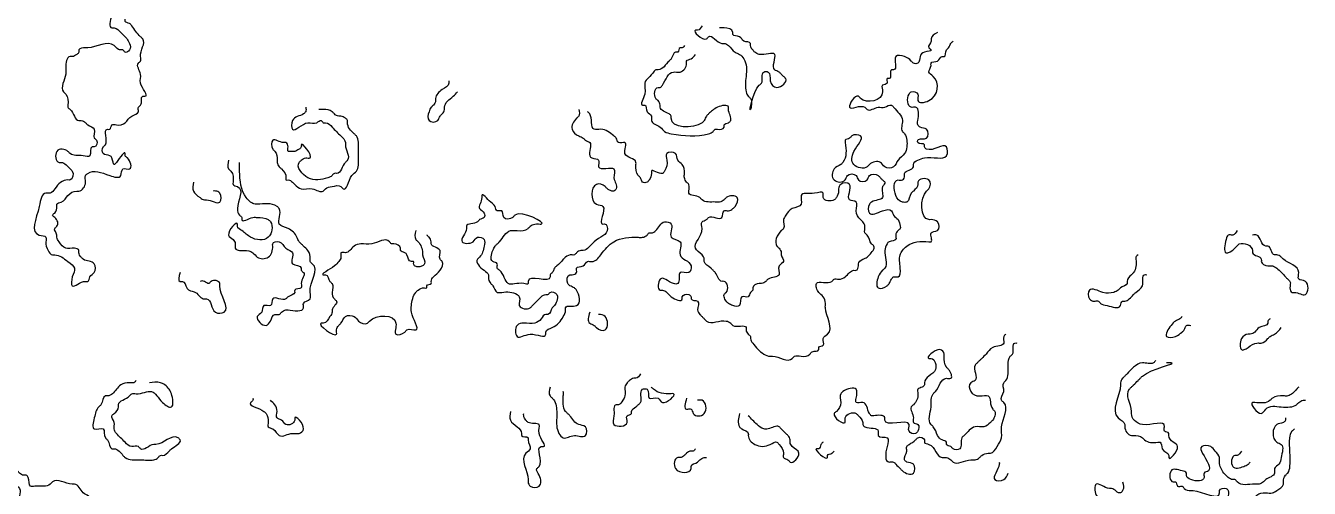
# Model space of a CAD drawing. Header units: metres. Extents: x 0 to 100, y 0 to 141.
# Drawn here: x 85.45 to 100.02, y 62.48 to 67.73 of the extents above; entities that cross this region are included whole.
import ezdxf

# ---------------------------------------------------------------- set-up
doc = ezdxf.new("R2010")
doc.units = ezdxf.units.M

msp = doc.modelspace()

# ---------------------------------------------------------------- linework, layer by layer
for points in [[(86.425, 67.85), (86.425, 67.7), (86.45, 67.7), (86.525, 67.65), (86.55, 67.625), (86.625, 67.525), (86.625, 67.45), (86.575, 67.425), (86.55, 67.45), (86.525, 67.45), (86.475, 67.475), (86.45, 67.5), (86.15, 67.475), (86.125, 67.475), (86.05, 67.45), (86.05, 67.425), (86.025, 67.4), (85.975, 67.375), (85.95, 67.375), (85.9, 67.25), (85.9, 67.175), (85.875, 66.975), (85.9, 66.95), (85.925, 66.825), (85.925, 66.8), (85.95, 66.775), (86.05, 66.65), (86.075, 66.65), (86.125, 66.625), (86.15, 66.6), (86.225, 66.55), (86.225, 66.45), (86.25, 66.425), (86.225, 66.35), (86.2, 66.35), (86.175, 66.25), (86.1, 66.25), (85.95, 66.275), (85.925, 66.3), (85.8, 66.3), (85.825, 66.175), (85.85, 66.175), (85.95, 66.1), (85.975, 66.075), (85.95, 65.975), (85.925, 65.975), (85.775, 65.875), (85.725, 65.825), (85.675, 65.825), (85.6, 65.675), (85.6, 65.35), (85.675, 65.325), (85.675, 65.275), (85.7, 65.175), (85.75, 65.125), (85.775, 65.125), (85.925, 65.05), (86, 64.975), (85.975, 64.875), (85.975, 64.775), (86.125, 64.825), (86.15, 64.825), (86.175, 64.875), (86.225, 64.925), (86.225, 65.025), (86.1, 65.075), (86.075, 65.1), (86.05, 65.15), (86.05, 65.175), (86, 65.2), (85.9, 65.2), (85.825, 65.275), (85.8, 65.325), (85.8, 65.35), (85.775, 65.425), (85.8, 65.45), (85.775, 65.55), (85.75, 65.575), (85.775, 65.6), (85.8, 65.675), (85.8, 65.7), (85.85, 65.725), (85.925, 65.8), (86.025, 65.85), (86.05, 65.85), (86.125, 65.95), (86.125, 66.025), (86.15, 66.05), (86.4, 66.025), (86.525, 66.025), (86.55, 66.1), (86.625, 66.1), (86.6, 66.225), (86.575, 66.25), (86.575, 66.275), (86.475, 66.175), (86.45, 66.15), (86.425, 66.225), (86.4, 66.25), (86.325, 66.275), (86.325, 66.35), (86.35, 66.375), (86.375, 66.55), (86.4, 66.55), (86.425, 66.6), (86.475, 66.6), (86.575, 66.625), (86.65, 66.7), (86.725, 66.75), (86.725, 66.8), (86.75, 66.825), (86.775, 66.925), (86.8, 66.925), (86.75, 67.075), (86.75, 67.175), (86.725, 67.3), (86.75, 67.325), (86.75, 67.375), (86.775, 67.575), (86.75, 67.6), (86.65, 67.725), (86.625, 67.75), (86.575, 67.775), (86.575, 67.8)], [(93.125, 67.725), (93.075, 67.675), (93.05, 67.675), (93.175, 67.575), (93.2, 67.6), (93.35, 67.525), (93.375, 67.525), (93.425, 67.5), (93.5, 67.425), (93.55, 67.4), (93.6, 67.35), (93.625, 67.15), (93.625, 66.975), (93.65, 66.925), (93.675, 66.9), (93.675, 66.775), (93.775, 67.05), (93.8, 67.075), (93.825, 67.2), (93.875, 67.2), (93.9, 67.1), (93.975, 67.025), (94.075, 67.125), (94.05, 67.15), (94.025, 67.175), (94, 67.2), (93.95, 67.225), (93.95, 67.4), (93.775, 67.4), (93.725, 67.425), (93.7, 67.45), (93.675, 67.5), (93.675, 67.525), (93.6, 67.55), (93.55, 67.6), (93.475, 67.625), (93.475, 67.65), (93.375, 67.7), (93.325, 67.7)], [(95.8, 67.65), (95.725, 67.575), (95.725, 67.55), (95.7, 67.475), (95.725, 67.45), (95.65, 67.425), (95.6, 67.375), (95.575, 67.3), (95.525, 67.3), (95.5, 67.325), (95.425, 67.375), (95.325, 67.375), (95.3, 67.225), (95.275, 67.225), (95.25, 67.125), (95.225, 67.125), (95.225, 67.075), (95.175, 67.05), (95.175, 66.975), (94.925, 66.9), (94.9, 66.925), (94.8, 66.8), (94.975, 66.8), (95, 66.775), (95.125, 66.8), (95.2, 66.8), (95.275, 66.825), (95.3, 66.8), (95.4, 66.65), (95.4, 66.525), (95.425, 66.5), (95.45, 66.425), (95.45, 66.35), (95.425, 66.275), (95.35, 66.2), (95.3, 66.125), (95.2, 66.125), (95.15, 66.175), (95.025, 66.15), (95, 66.125), (94.85, 66.15), (94.85, 66.3), (94.925, 66.475), (94.825, 66.475), (94.8, 66.45), (94.75, 66.425), (94.75, 66.4), (94.725, 66.175), (94.7, 66.15), (94.625, 66.1), (94.625, 65.975), (94.75, 65.975), (94.775, 66.025), (94.875, 66.025), (94.9, 65.975), (95, 65.975), (95.025, 66.025), (95.125, 66.025), (95.15, 66), (95.175, 65.975), (95.2, 65.95), (95.175, 65.9), (95.175, 65.775), (95.05, 65.725), (95.025, 65.7), (95.025, 65.6), (95.175, 65.625), (95.275, 65.625), (95.3, 65.575), (95.35, 65.525), (95.375, 65.45), (95.375, 65.425), (95.35, 65.4), (95.325, 65.35), (95.325, 65.3), (95.25, 65.275), (95.225, 65.25), (95.2, 65.175), (95.2, 64.975), (95.175, 64.95), (95.125, 64.875), (95.125, 64.75), (95.225, 64.775), (95.25, 64.8), (95.275, 64.85), (95.3, 64.875), (95.35, 64.875), (95.375, 64.975), (95.375, 65.125), (95.4, 65.175), (95.45, 65.225), (95.7, 65.275), (95.725, 65.275), (95.725, 65.375), (95.8, 65.4), (95.8, 65.5), (95.725, 65.525), (95.7, 65.525), (95.675, 65.85), (95.7, 65.875), (95.7, 65.975), (95.575, 65.95), (95.575, 65.925), (95.525, 65.85), (95.5, 65.825), (95.45, 65.725), (95.4, 65.725), (95.325, 65.8), (95.35, 65.975), (95.4, 65.975), (95.425, 66.025), (95.425, 66.05), (95.525, 66.125), (95.525, 66.15), (95.575, 66.2), (95.65, 66.225), (95.8, 66.225), (95.9, 66.25), (95.9, 66.35), (95.675, 66.325), (95.65, 66.35), (95.65, 66.375), (95.575, 66.4), (95.575, 66.425), (95.675, 66.45), (95.675, 66.55), (95.6, 66.575), (95.575, 66.6), (95.575, 66.65), (95.55, 66.8), (95.5, 66.8), (95.475, 66.95), (95.5, 66.975), (95.575, 66.95), (95.575, 66.875), (95.7, 66.875), (95.75, 67.15), (95.7, 67.2), (95.725, 67.275), (95.725, 67.3), (95.8, 67.325), (95.85, 67.375), (95.875, 67.375), (95.9, 67.45), (95.925, 67.475), (95.95, 67.525), (95.975, 67.55)], [(92.925, 67.5), (92.9, 67.475), (92.875, 67.475), (92.85, 67.425), (92.825, 67.425), (92.775, 67.35), (92.75, 67.325), (92.625, 67.225), (92.6, 67.225), (92.575, 67.2), (92.475, 67.075), (92.475, 66.95), (92.45, 66.825), (92.475, 66.825), (92.5, 66.75), (92.55, 66.7), (92.55, 66.65), (92.65, 66.575), (92.7, 66.525), (92.775, 66.5), (93.2, 66.5), (93.25, 66.525), (93.275, 66.55), (93.3, 66.55), (93.375, 66.575), (93.375, 66.6), (93.425, 66.625), (93.45, 66.65), (93.425, 66.775), (93.425, 66.8), (93.3, 66.8), (93.2, 66.725), (93.175, 66.7), (93.15, 66.65), (93.125, 66.625), (92.775, 66.675), (92.775, 66.7), (92.75, 66.725), (92.65, 66.8), (92.65, 66.825), (92.625, 66.875), (92.6, 66.9), (92.625, 67.025), (92.65, 67.025), (92.675, 67.05), (92.8, 67.2), (92.875, 67.2), (92.95, 67.3), (92.95, 67.325), (93, 67.35), (93.05, 67.4)], [(90.25, 67.1), (90.25, 67.075), (90.175, 67), (90.1, 66.9), (90.1, 66.875), (90.075, 66.825), (90.05, 66.8), (90.025, 66.75), (90.025, 66.65), (90.125, 66.65), (90.15, 66.7), (90.175, 66.725), (90.2, 66.775), (90.2, 66.8), (90.3, 66.925), (90.35, 66.975)], [(88.625, 66.8), (88.625, 66.75), (88.6, 66.725), (88.475, 66.65), (88.475, 66.55), (88.65, 66.625), (88.75, 66.625), (88.8, 66.65), (88.825, 66.625), (88.85, 66.625), (88.925, 66.575), (89.025, 66.475), (89.075, 66.4), (89.075, 66.375), (89.1, 66.2), (89.075, 66.175), (88.975, 66.05), (88.95, 66.05), (88.925, 66.025), (88.875, 66), (88.65, 66), (88.55, 66.175), (88.575, 66.2), (88.625, 66.225), (88.675, 66.225), (88.575, 66.375), (88.575, 66.35), (88.55, 66.325), (88.5, 66.3), (88.475, 66.3), (88.425, 66.3), (88.425, 66.35), (88.4, 66.4), (88.375, 66.4), (88.25, 66.425), (88.25, 66.325), (88.275, 66.3), (88.3, 66.2), (88.3, 66.175), (88.325, 66.125), (88.35, 66.1), (88.4, 66), (88.4, 65.975), (88.425, 65.975), (88.475, 65.95), (88.5, 65.925), (88.575, 65.875), (88.7, 65.875), (88.825, 65.85), (88.85, 65.875), (88.925, 65.9), (89.025, 65.9), (89.05, 65.875), (89.15, 66.025), (89.2, 66.075), (89.225, 66.225), (89.225, 66.325), (89.2, 66.475), (89.175, 66.5), (89.1, 66.625), (89.1, 66.65), (89.075, 66.675), (89.025, 66.7), (89, 66.7), (88.95, 66.725), (88.925, 66.75), (88.825, 66.775), (88.775, 66.775)], [(91.725, 66.775), (91.725, 66.7), (91.7, 66.675), (91.65, 66.55), (91.725, 66.475), (91.775, 66.45), (91.8, 66.425), (91.85, 66.4), (91.85, 66.25), (91.875, 66.225), (91.95, 66.2), (91.95, 66.125), (92.125, 66.1), (92.125, 66), (92.15, 65.875), (92.125, 65.85), (92.1, 65.85), (92.05, 65.875), (92.025, 65.9), (91.925, 65.925), (91.925, 65.7), (92, 65.675), (92, 65.475), (92.025, 65.475), (92.05, 65.425), (91.9, 65.275), (91.775, 65.175), (91.75, 65.175), (91.7, 65.15), (91.675, 65.125), (91.65, 65.125), (91.575, 65.1), (91.55, 65.075), (91.475, 65), (91.45, 64.975), (91.425, 64.925), (91.4, 64.9), (91.4, 64.875), (91.15, 64.825), (91.15, 64.8), (91.1, 64.8), (90.925, 64.8), (90.825, 64.95), (90.8, 64.975), (90.8, 65.025), (90.75, 65.05), (90.75, 65.175), (90.775, 65.225), (90.8, 65.25), (90.825, 65.275), (90.95, 65.4), (91.025, 65.4), (91.15, 65.425), (91.175, 65.45), (91.225, 65.475), (91.3, 65.475), (91, 65.575), (90.975, 65.55), (90.875, 65.55), (90.85, 65.625), (90.8, 65.625), (90.775, 65.675), (90.725, 65.725), (90.625, 65.8), (90.625, 65.775), (90.6, 65.65), (90.65, 65.6), (90.65, 65.55), (90.6, 65.525), (90.575, 65.5), (90.45, 65.45), (90.45, 65.425), (90.4, 65.275), (90.525, 65.275), (90.575, 65.325), (90.65, 65.3), (90.65, 65.225), (90.6, 65.1), (90.575, 65.075), (90.65, 64.95), (90.7, 64.9), (90.7, 64.875), (90.725, 64.8), (90.75, 64.775), (90.8, 64.7), (90.85, 64.7), (91.025, 64.675), (91.05, 64.65), (91.05, 64.55), (91.175, 64.525), (91.2, 64.55), (91.25, 64.6), (91.3, 64.65), (91.35, 64.675), (91.375, 64.675), (91.4, 64.7), (91.475, 64.675), (91.475, 64.6), (91.45, 64.55), (91.425, 64.525), (91.375, 64.45), (91.35, 64.45), (91.3, 64.4), (91.225, 64.35), (91.1, 64.35), (91.025, 64.325), (91.025, 64.2), (91.175, 64.225), (91.35, 64.225), (91.35, 64.25), (91.425, 64.3), (91.55, 64.425), (91.575, 64.5), (91.575, 64.525), (91.7, 64.55), (91.7, 64.725), (91.675, 64.75), (91.625, 64.775), (91.6, 64.8), (91.625, 64.9), (91.65, 64.9), (91.7, 64.925), (91.7, 64.975), (91.775, 65), (91.825, 65.05), (91.875, 65.05), (91.975, 65.125), (92.125, 65.275), (92.4, 65.325), (92.45, 65.325), (92.5, 65.35), (92.525, 65.375), (92.55, 65.375), (92.6, 65.4), (92.7, 65.5), (92.775, 65.475), (92.775, 65.325), (92.875, 65.275), (92.875, 65.125), (93, 65), (92.975, 64.925), (92.875, 64.925), (92.85, 64.8), (92.8, 64.8), (92.65, 64.85), (92.65, 64.725), (92.675, 64.725), (92.725, 64.7), (92.775, 64.65), (92.9, 64.625), (92.9, 64.65), (92.975, 64.675), (93, 64.65), (93, 64.625), (93.075, 64.6), (93.075, 64.5), (93.1, 64.45), (93.125, 64.425), (93.15, 64.4), (93.175, 64.375), (93.4, 64.375), (93.45, 64.35), (93.475, 64.325), (93.625, 64.3), (93.625, 64.275), (93.65, 64.225), (93.675, 64.2), (93.675, 64.175), (93.7, 64.125), (93.825, 64), (93.9, 63.975), (93.925, 63.975), (94.15, 63.95), (94.175, 63.975), (94.25, 63.975), (94.35, 64), (94.375, 64.025), (94.45, 64.05), (94.45, 64.075), (94.5, 64.1), (94.5, 64.175), (94.55, 64.225), (94.525, 64.525), (94.525, 64.575), (94.5, 64.65), (94.45, 64.7), (94.425, 64.75), (94.425, 64.8), (94.6, 64.825), (94.625, 64.85), (94.675, 64.85), (94.75, 64.875), (94.8, 64.925), (94.85, 64.95), (94.875, 64.95), (94.9, 65), (94.9, 65.025), (94.95, 65.075), (95, 65.1), (95.025, 65.125), (95.075, 65.225), (95.05, 65.25), (95, 65.35), (94.975, 65.375), (94.975, 65.45), (94.95, 65.5), (94.925, 65.525), (94.875, 65.625), (94.875, 65.725), (94.8, 65.75), (94.8, 65.925), (94.7, 65.925), (94.675, 65.875), (94.675, 65.85), (94.65, 65.775), (94.625, 65.75), (94.5, 65.775), (94.5, 65.825), (94.4, 65.825), (94.25, 65.8), (94.25, 65.7), (94.15, 65.65), (94.075, 65.575), (94.05, 65.525), (94.05, 65.425), (94.025, 65.4), (93.975, 65.225), (94, 65.2), (94.025, 65.15), (94.025, 65.125), (94.05, 65.05), (94, 65), (94, 64.9), (93.875, 64.85), (93.85, 64.825), (93.8, 64.8), (93.775, 64.8), (93.7, 64.75), (93.7, 64.725), (93.675, 64.7), (93.65, 64.65), (93.575, 64.65), (93.55, 64.55), (93.475, 64.55), (93.425, 64.575), (93.4, 64.6), (93.375, 64.65), (93.375, 64.675), (93.4, 64.7), (93.375, 64.825), (93.35, 64.825), (93.275, 64.925), (93.25, 64.95), (93.225, 64.975), (93.15, 65.05), (93.15, 65.075), (93.125, 65.125), (93.05, 65.2), (93.125, 65.425), (93.125, 65.5), (93.175, 65.525), (93.2, 65.55), (93.35, 65.55), (93.375, 65.625), (93.425, 65.625), (93.475, 65.65), (93.5, 65.675), (93.525, 65.775), (93.4, 65.775), (93.375, 65.75), (93.325, 65.725), (93.275, 65.725), (93.125, 65.75), (93.1, 65.775), (92.975, 65.825), (92.975, 65.925), (92.95, 65.95), (92.925, 66), (92.925, 66.05), (92.9, 66.15), (92.85, 66.2), (92.825, 66.275), (92.725, 66.275), (92.725, 66.2), (92.7, 66.075), (92.675, 66.05), (92.55, 66.075), (92.55, 66.05), (92.525, 65.975), (92.5, 65.95), (92.45, 65.95), (92.425, 66), (92.4, 66.025), (92.375, 66.15), (92.375, 66.175), (92.25, 66.275), (92.25, 66.4), (92.175, 66.4), (92.15, 66.45), (92.125, 66.475), (91.975, 66.55), (91.9, 66.55), (91.85, 66.725), (91.825, 66.75)], [(87.75, 66.2), (87.75, 66.1), (87.775, 66.075), (87.8, 65.95), (87.8, 65.925), (87.85, 65.9), (87.85, 65.65), (87.875, 65.575), (87.9, 65.55), (87.9, 65.525), (88.025, 65.55), (88.075, 65.55), (88.2, 65.525), (88.225, 65.5), (88.2, 65.325), (88, 65.325), (87.9, 65.4), (87.85, 65.45), (87.85, 65.475), (87.75, 65.35), (87.8, 65.3), (87.825, 65.25), (87.825, 65.2), (87.875, 65.175), (87.925, 65.175), (88.025, 65.15), (88.075, 65.1), (88.2, 65.1), (88.25, 65.225), (88.25, 65.25), (88.325, 65.275), (88.4, 65.2), (88.475, 65.15), (88.475, 65.025), (88.575, 64.975), (88.575, 64.95), (88.6, 64.925), (88.575, 64.8), (88.575, 64.75), (88.5, 64.725), (88.5, 64.7), (88.425, 64.65), (88.4, 64.625), (88.25, 64.625), (88.225, 64.55), (88.15, 64.55), (88.125, 64.475), (88.075, 64.425), (88.175, 64.325), (88.225, 64.375), (88.275, 64.45), (88.325, 64.45), (88.35, 64.475), (88.4, 64.5), (88.425, 64.5), (88.6, 64.525), (88.6, 64.575), (88.675, 64.625), (88.675, 64.7), (88.7, 65.025), (88.675, 65.05), (88.675, 65.075), (88.65, 65.175), (88.6, 65.225), (88.575, 65.25), (88.55, 65.275), (88.525, 65.325), (88.425, 65.425), (88.325, 65.475), (88.325, 65.65), (88.3, 65.675), (88.075, 65.7), (88.05, 65.7), (88, 65.725), (87.95, 65.775), (87.875, 66.075), (87.875, 66.175)], [(87.35, 65.95), (87.35, 65.85), (87.425, 65.775), (87.475, 65.75), (87.5, 65.75), (87.65, 65.725), (87.65, 65.825), (87.6, 65.85), (87.575, 65.85)], [(89.875, 65.4), (89.875, 65.3), (89.9, 65.275), (89.95, 65.15), (89.95, 65.125), (89.975, 65.025), (89.95, 65), (89.85, 65.025), (89.85, 65.05), (89.825, 65.05), (89.775, 65.125), (89.75, 65.15), (89.7, 65.175), (89.7, 65.2), (89.625, 65.25), (89.6, 65.25), (89.575, 65.275), (89.375, 65.25), (89.25, 65.25), (89.175, 65.225), (89.125, 65.175), (89.075, 65.15), (89.025, 65.15), (89.025, 65.1), (89, 65.05), (88.95, 65), (88.825, 64.9), (88.85, 64.9), (88.9, 64.825), (88.925, 64.8), (88.925, 64.7), (88.95, 64.625), (88.975, 64.6), (88.925, 64.5), (88.925, 64.475), (88.9, 64.425), (88.825, 64.35), (88.8, 64.35), (88.975, 64.225), (88.975, 64.275), (89, 64.325), (89.025, 64.35), (89.075, 64.425), (89.175, 64.425), (89.225, 64.375), (89.325, 64.35), (89.35, 64.375), (89.65, 64.35), (89.65, 64.225), (89.75, 64.25), (89.775, 64.275), (89.875, 64.275), (89.825, 64.475), (89.825, 64.55), (89.875, 64.7), (89.9, 64.725), (89.975, 64.75), (90, 64.75), (90, 64.775), (90.05, 64.8), (90.05, 64.825), (90.075, 64.875), (90.15, 64.95), (90.175, 65.05), (90.15, 65.075), (90.15, 65.175), (90.05, 65.25), (90.05, 65.275), (90.025, 65.325), (90, 65.35)], [(99.2, 65.4), (99.15, 65.35), (99.1, 65.35), (99.075, 65.3), (99.075, 65.15), (99.175, 65.2), (99.225, 65.25), (99.375, 65.175), (99.375, 65.15), (99.475, 65.075), (99.475, 65.05), (99.55, 65), (99.6, 65), (99.65, 64.975), (99.75, 64.875), (99.775, 64.85), (99.8, 64.825), (99.8, 64.75), (99.825, 64.7), (99.85, 64.7), (99.975, 64.675), (99.975, 64.825), (99.9, 64.85), (99.9, 64.925), (99.725, 65.075), (99.7, 65.1), (99.65, 65.125), (99.625, 65.125), (99.55, 65.225), (99.525, 65.225), (99.425, 65.35), (99.375, 65.35)], [(98.075, 65.125), (98.05, 65.1), (98.05, 65.075), (98.025, 64.925), (98, 64.9), (97.95, 64.825), (97.95, 64.8), (97.875, 64.75), (97.85, 64.725), (97.8, 64.7), (97.675, 64.7), (97.525, 64.725), (97.525, 64.625), (97.575, 64.6), (97.625, 64.6), (97.65, 64.575), (97.725, 64.55), (97.875, 64.55), (97.9, 64.6), (97.925, 64.6), (97.975, 64.625), (98.025, 64.675), (98.05, 64.7), (98.125, 64.775), (98.15, 64.9), (98.175, 64.9)], [(87.2, 64.925), (87.2, 64.825), (87.225, 64.825), (87.275, 64.75), (87.3, 64.725), (87.375, 64.7), (87.425, 64.65), (87.475, 64.625), (87.5, 64.625), (87.6, 64.475), (87.7, 64.475), (87.65, 64.775), (87.65, 64.8), (87.55, 64.825), (87.525, 64.8), (87.475, 64.825), (87.425, 64.825)], [(91.85, 64.475), (91.85, 64.35), (91.9, 64.325), (91.925, 64.3), (92.025, 64.275), (92.025, 64.425), (91.95, 64.45)], [(98.575, 64.425), (98.55, 64.4), (98.5, 64.375), (98.45, 64.325), (98.4, 64.2), (98.5, 64.2), (98.575, 64.25), (98.6, 64.275), (98.625, 64.325), (98.675, 64.325)], [(99.575, 64.4), (99.55, 64.375), (99.55, 64.35), (99.45, 64.3), (99.4, 64.25), (99.35, 64.225), (99.325, 64.225), (99.25, 64.175), (99.25, 64.05), (99.425, 64.125), (99.475, 64.125), (99.55, 64.175), (99.575, 64.2), (99.625, 64.225), (99.7, 64.3)], [(96.575, 64.225), (96.55, 64.2), (96.55, 64.125), (96.425, 64.075), (96.35, 64), (96.3, 63.95), (96.275, 63.925), (96.25, 63.9), (96.225, 63.875), (96.225, 63.7), (96.175, 63.675), (96.175, 63.575), (96.275, 63.525), (96.375, 63.525), (96.425, 63.375), (96.45, 63.35), (96.45, 63.3), (96.425, 63.25), (96.4, 63.225), (96.325, 63.175), (96.225, 63.175), (96.1, 63.075), (96.075, 63.05), (96.05, 62.925), (95.975, 62.925), (95.95, 62.95), (95.9, 62.975), (95.9, 63), (95.85, 63.025), (95.8, 63.075), (95.75, 63.175), (95.725, 63.2), (95.725, 63.4), (95.75, 63.55), (95.775, 63.575), (95.9, 63.725), (95.95, 63.725), (95.925, 63.825), (95.9, 63.85), (95.875, 63.975), (95.875, 64), (95.825, 64.05), (95.7, 63.95), (95.725, 63.95), (95.775, 63.825), (95.7, 63.75), (95.65, 63.675), (95.65, 63.65), (95.625, 63.625), (95.575, 63.6), (95.575, 63.55), (95.525, 63.425), (95.5, 63.4), (95.525, 63.275), (95.525, 63.225), (95.575, 63.2), (95.575, 63.125), (95.55, 63.1), (95.475, 63.125), (95.475, 63.2), (95.2, 63.25), (95.2, 63.275), (95.075, 63.3), (95.05, 63.3), (95.025, 63.325), (94.95, 63.45), (94.875, 63.45), (94.875, 63.5), (94.875, 63.6), (94.725, 63.575), (94.7, 63.55), (94.7, 63.45), (94.65, 63.35), (94.625, 63.325), (94.75, 63.225), (94.75, 63.275), (94.875, 63.325), (94.9, 63.3), (94.95, 63.225), (94.95, 63.2), (94.975, 63.175), (95.125, 63.125), (95.125, 63.075), (95.225, 63.05), (95.225, 62.95), (95.25, 62.775), (95.3, 62.775), (95.325, 62.75), (95.375, 62.7), (95.4, 62.675), (95.525, 62.65), (95.525, 62.75), (95.45, 62.775), (95.425, 62.8), (95.45, 62.9), (95.45, 62.95), (95.475, 62.975), (95.55, 63.025), (95.575, 63.05), (95.65, 63.025), (95.65, 63), (95.7, 62.975), (95.85, 62.825), (95.9, 62.825), (95.95, 62.8), (95.975, 62.775), (96.175, 62.8), (96.225, 62.8), (96.275, 62.825), (96.3, 62.85), (96.375, 62.875), (96.4, 62.875), (96.475, 62.95), (96.525, 63.05), (96.525, 63.175), (96.55, 63.45), (96.525, 63.475), (96.55, 63.575), (96.55, 63.675), (96.575, 63.7), (96.6, 63.775), (96.6, 63.875), (96.625, 63.975), (96.65, 64), (96.675, 64.125), (96.7, 64.125)], [(98.275, 63.925), (98.25, 63.9), (98.125, 63.9), (98.025, 63.85), (97.95, 63.775), (97.925, 63.75), (97.9, 63.725), (97.875, 63.675), (97.875, 63.65), (97.85, 63.275), (97.925, 63.2), (97.925, 63.175), (98, 63.075), (98.025, 63.075), (98.125, 63.05), (98.15, 63.025), (98.3, 63), (98.325, 63), (98.35, 62.925), (98.425, 62.85), (98.425, 62.825), (98.525, 62.95), (98.475, 63), (98.425, 63.075), (98.425, 63.1), (98.375, 63.125), (98.375, 63.175), (98.125, 63.2), (98, 63.325), (98, 63.35), (97.975, 63.6), (98, 63.625), (98.025, 63.65), (98.075, 63.7), (98.1, 63.725), (98.125, 63.75), (98.45, 63.9), (98.4, 63.9)], [(86.7, 63.7), (86.675, 63.675), (86.625, 63.675), (86.525, 63.65), (86.475, 63.6), (86.375, 63.525), (86.35, 63.525), (86.3, 63.425), (86.275, 63.4), (86.225, 63.275), (86.225, 63.15), (86.325, 63.15), (86.35, 63.05), (86.375, 63.025), (86.425, 62.925), (86.45, 62.925), (86.55, 62.85), (86.575, 62.825), (86.75, 62.8), (86.9, 62.8), (86.95, 62.825), (86.975, 62.85), (87, 62.85), (87.075, 62.9), (87.1, 62.925), (87.2, 63.025), (87.175, 63.05), (86.925, 62.975), (86.9, 62.975), (86.75, 62.925), (86.725, 62.95), (86.65, 62.95), (86.575, 63), (86.475, 63.1), (86.45, 63.15), (86.45, 63.225), (86.425, 63.3), (86.45, 63.325), (86.5, 63.4), (86.5, 63.425), (86.625, 63.525), (86.65, 63.55), (86.7, 63.55), (86.875, 63.575), (87, 63.45), (87.1, 63.4), (87.1, 63.55), (87.075, 63.6), (87.025, 63.65), (86.975, 63.675), (86.85, 63.675)], [(92.425, 63.775), (92.375, 63.725), (92.35, 63.725), (92.3, 63.7), (92.275, 63.675), (92.25, 63.625), (92.25, 63.525), (92.225, 63.475), (92.175, 63.425), (92.15, 63.425), (92.125, 63.3), (92.125, 63.2), (92.275, 63.225), (92.275, 63.3), (92.325, 63.325), (92.325, 63.35), (92.375, 63.4), (92.4, 63.425), (92.425, 63.45), (92.45, 63.6), (92.5, 63.6), (92.525, 63.5), (92.625, 63.5), (92.675, 63.45), (92.8, 63.55), (92.775, 63.55), (92.575, 63.6), (92.55, 63.625)], [(91.4, 63.625), (91.4, 63.525), (91.425, 63.5), (91.475, 63.35), (91.475, 63.275), (91.5, 63.1), (91.55, 63.05), (91.675, 63.075), (91.8, 63.075), (91.8, 63.175), (91.725, 63.2), (91.625, 63.3), (91.6, 63.325), (91.575, 63.35), (91.55, 63.525), (91.55, 63.575)], [(99.9, 63.625), (99.875, 63.6), (99.775, 63.525), (99.725, 63.525), (99.6, 63.5), (99.575, 63.475), (99.4, 63.45), (99.375, 63.45), (99.475, 63.325), (99.525, 63.375), (99.7, 63.4), (99.8, 63.4), (99.875, 63.425), (99.9, 63.45), (99.95, 63.475), (99.975, 63.475)], [(88.025, 63.5), (88.025, 63.475), (88, 63.45), (88.15, 63.35), (88.175, 63.325), (88.2, 63.225), (88.2, 63.175), (88.25, 63.15), (88.325, 63.075), (88.475, 63.1), (88.55, 63.1), (88.6, 63.15), (88.5, 63.275), (88.5, 63.25), (88.4, 63.2), (88.35, 63.25), (88.3, 63.275), (88.3, 63.35), (88.275, 63.425), (88.225, 63.475)], [(92.95, 63.5), (92.95, 63.375), (93, 63.375), (93.025, 63.325), (93.15, 63.325), (93.125, 63.475), (93.075, 63.475)], [(90.95, 63.35), (90.95, 63.25), (91.025, 63.175), (91.075, 63.1), (91.075, 63.075), (91.15, 63.05), (91.15, 63.025), (91.175, 62.925), (91.125, 62.875), (91.15, 62.575), (91.15, 62.55), (91.175, 62.5), (91.275, 62.5), (91.275, 62.625), (91.25, 62.7), (91.275, 62.725), (91.3, 62.95), (91.325, 62.95), (91.275, 63.1), (91.275, 63.2), (91.15, 63.225), (91.125, 63.25), (91.1, 63.3), (91.1, 63.325)], [(93.55, 63.325), (93.55, 63.175), (93.575, 63.15), (93.65, 63.1), (93.65, 63.075), (93.725, 62.975), (93.9, 62.975), (93.975, 63), (94, 62.975), (94.05, 62.875), (94.05, 62.825), (94.1, 62.8), (94.125, 62.775), (94.225, 62.875), (94.15, 62.95), (94.125, 63), (94.125, 63.025), (94.1, 63.075), (94.075, 63.1), (94.025, 63.15), (94, 63.175), (93.875, 63.15), (93.825, 63.15), (93.75, 63.2), (93.65, 63.3)], [(99.75, 63.275), (99.75, 63.25), (99.725, 63.225), (99.65, 63.2), (99.65, 63), (99.7, 62.975), (99.7, 62.825), (99.675, 62.75), (99.625, 62.7), (99.625, 62.65), (99.525, 62.575), (99.5, 62.55), (99.45, 62.525), (99.4, 62.525), (99.2, 62.55), (99.175, 62.575), (99.15, 62.575), (99.1, 62.6), (99.05, 62.65), (99, 62.775), (99, 62.825), (98.95, 62.9), (98.9, 62.95), (98.8, 62.95), (98.875, 62.75), (98.875, 62.675), (98.825, 62.65), (98.825, 62.6), (98.675, 62.575), (98.625, 62.625), (98.625, 62.65), (98.575, 62.675), (98.45, 62.675), (98.475, 62.55), (98.5, 62.55), (98.525, 62.5), (98.575, 62.5), (98.6, 62.475), (98.675, 62.45), (98.7, 62.45), (99, 62.425), (99, 62.45), (99.075, 62.475), (99.1, 62.45), (99.1, 62.375), (99.375, 62.35), (99.425, 62.4), (99.525, 62.425), (99.6, 62.425), (99.65, 62.45), (99.725, 62.525), (99.725, 62.55), (99.75, 62.625), (99.775, 62.65), (99.8, 62.725), (99.8, 63.05), (99.825, 63.125), (99.85, 63.15)], [(94.5, 63), (94.475, 62.975), (94.45, 62.925), (94.425, 62.925), (94.55, 62.825), (94.55, 62.85), (94.6, 62.875), (94.625, 62.9)], [(85.075, 62.875), (85.025, 62.825), (84.975, 62.825), (84.85, 62.8), (84.85, 62.725), (84.825, 62.6), (84.925, 62.6), (85.1, 62.675), (85.2, 62.575), (85.25, 62.575), (85.325, 62.525), (85.375, 62.475), (85.35, 62.3), (85.35, 62.25), (85.325, 61.925), (85.35, 61.9), (85.35, 61.675), (85.425, 61.65), (85.425, 61.6), (85.525, 61.575), (85.55, 61.575), (85.725, 61.55), (85.75, 61.525), (85.85, 61.525), (85.875, 61.6), (85.95, 61.6), (86.05, 61.625), (86.05, 61.65), (86.1, 61.675), (86.15, 61.725), (86.3, 61.725), (86.25, 61.825), (86.225, 61.85), (86.2, 62.3), (86.2, 62.35), (86.1, 62.425), (86, 62.525), (85.975, 62.525), (85.75, 62.55), (85.725, 62.525), (85.55, 62.5), (85.5, 62.5), (85.475, 62.6), (85.45, 62.625), (85.425, 62.625), (85.375, 62.65), (85.35, 62.675), (85.25, 62.725), (85.25, 62.75), (85.2, 62.825), (85.175, 62.85)], [(93.05, 62.925), (93.025, 62.9), (93, 62.9), (92.95, 62.875), (92.925, 62.85), (92.875, 62.825), (92.85, 62.825), (92.825, 62.7), (93, 62.7), (93, 62.725), (93.075, 62.775), (93.1, 62.8), (93.15, 62.825), (93.175, 62.825)], [(99.25, 62.9), (99.2, 62.85), (99.175, 62.85), (99.15, 62.725), (99.275, 62.725), (99.325, 62.75), (99.35, 62.775)], [(96.5, 62.775), (96.5, 62.75), (96.45, 62.575), (96.55, 62.575), (96.6, 62.65)], [(97.9, 62.55), (97.9, 62.45), (97.875, 62.425), (97.775, 62.475), (97.75, 62.475), (97.6, 62.525), (97.6, 62.4), (97.675, 62.35), (97.725, 62.35), (97.75, 62.3), (97.775, 62.3), (97.8, 62.275), (97.85, 62.2), (97.85, 61.95), (97.825, 61.9), (97.8, 61.875), (97.625, 61.725), (97.6, 61.725), (97.475, 61.7), (97.425, 61.75), (97.4, 61.75), (97.3, 61.8), (97.275, 61.825), (97.225, 61.85), (97.1, 61.85), (97.125, 61.725), (97.175, 61.725), (97.225, 61.7), (97.25, 61.675), (97.275, 61.675), (97.4, 61.6), (97.425, 61.575), (97.575, 61.55), (97.625, 61.6), (97.7, 61.625), (97.725, 61.625), (97.775, 61.65), (97.975, 61.85), (97.975, 61.95), (98.025, 61.975), (98.025, 62.1), (98, 62.15), (97.975, 62.175), (97.95, 62.225), (97.95, 62.275), (97.975, 62.325), (98, 62.35)]]:
    msp.add_spline(points, degree=3)

doc.saveas('drawing.dxf')
